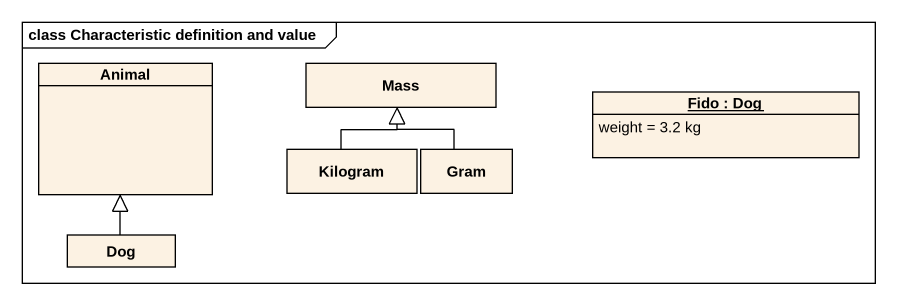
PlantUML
@startuml
mainframe class Characteristic definition and value
hide circle
hide empty members
class Animal
class Mass
object "Fido : Dog" as Fido {
  weight = 3.2 kg
}
class Kilogram
class Gram
class Dog
Kilogram -up-|> Mass
Gram -up-|> Mass
Dog -up-|> Animal
@enduml
